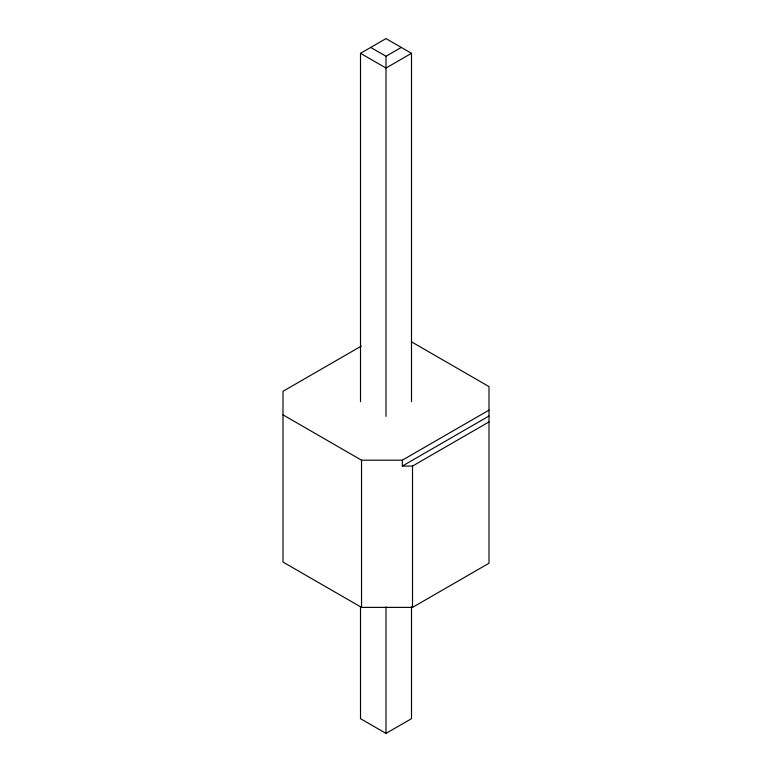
<?xml version="1.0" encoding="UTF-8"?>
<svg xmlns="http://www.w3.org/2000/svg" width="772" height="772" viewBox="0 0 772 772"><rect width="100%" height="100%" fill="white"/><g stroke="black" fill="none" stroke-linecap="round" stroke-linejoin="round"><path stroke-width="1.16" d="M360.505 401.672L360.505 53.316L386 38.6L411.495 53.316L411.495 401.672M370.705 47.43L386 56.259L401.295 47.43M411.495 53.316L386 68.042L360.505 53.316M361.325 346.078L282.996 391.298L282.996 562.055L361.528 607.39L412.518 607.39L489.004 563.232L489.004 386.589L411.505 341.851M282.996 414.853L361.528 460.189L402.318 460.189L489.004 410.144M402.318 460.189L402.318 466.076L489.004 416.031M402.318 466.076L412.518 466.076L489.004 421.917M360.505 606.58L360.505 718.684L386 733.4L411.495 718.684L411.495 606.58M412.518 466.076L412.518 607.39M386 56.259L386 416.388M386 606.84L386 733.4M361.528 460.189L361.528 607.39"/></g></svg>
